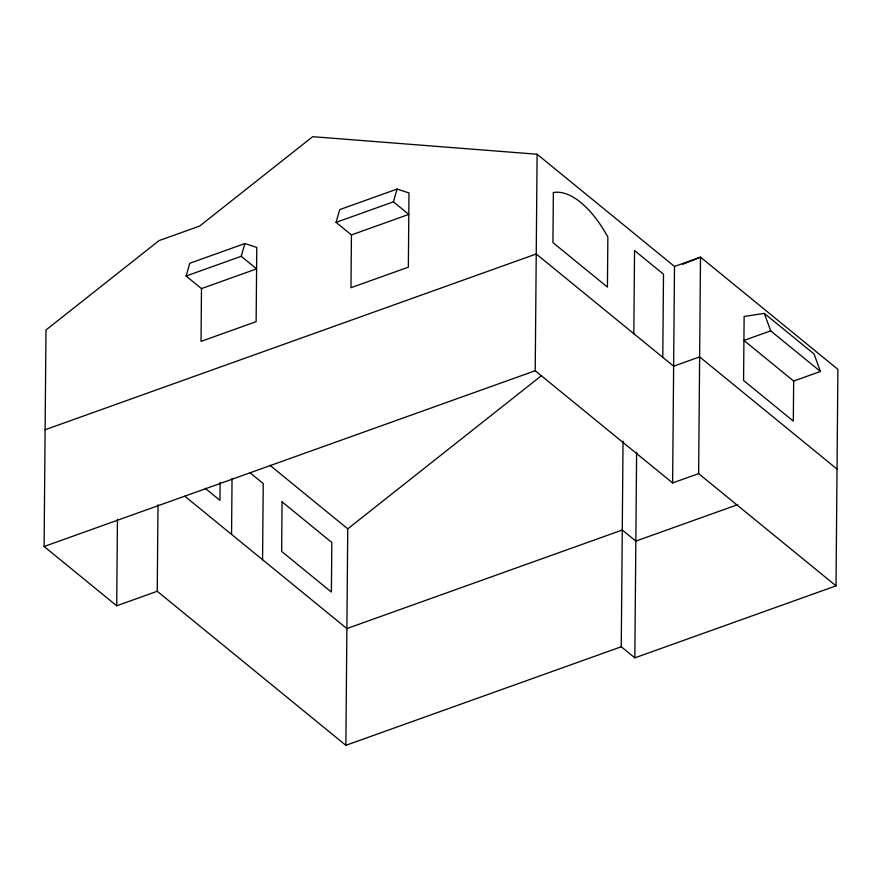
<?xml version="1.0" encoding="UTF-8"?>
<svg xmlns="http://www.w3.org/2000/svg" width="882" height="882" viewBox="0 0 882 882"><rect width="100%" height="100%" fill="white"/><g stroke="black" fill="none" stroke-linecap="round" stroke-linejoin="round"><path stroke-width="1.32" d="M621.248 646.771L345.865 745.323L157.239 591.282L116.7 605.791L44.1 546.498L45.985 330L159.058 240.599L199.608 226.09L312.68 136.677L537.105 154.24L674.498 266.452L672.613 482.939L698.621 473.634L836.015 585.846L634.819 657.851L621.248 646.771L623.045 441.165M116.7 605.791L117.449 519.255M157.239 591.282L157.999 504.747M201.493 288.59L201.03 341.378L256.133 321.654L256.783 247.434L244.898 243.542L189.795 263.266L186.113 276.033L201.493 288.59L256.596 268.867L241.216 256.309L186.113 276.033M220.125 482.476L219.96 500.37L205.142 488.275M231.558 534.393L232.043 478.628M262.571 559.717L263.233 483.557L249.793 472.587M345.865 745.323L347.751 528.836L541.592 375.556M351.433 234.932L350.97 287.719L408.344 267.18L408.983 192.96L397.098 189.068L339.724 209.607L336.053 222.374L351.433 234.932L408.796 214.403L393.416 201.835L336.053 222.374M672.613 482.939L535.22 370.738L537.105 154.24M633.816 333.683L634.544 250.565L663.507 274.214L662.779 357.331M634.819 657.851L636.617 452.29M698.621 473.634L700.506 257.147L674.498 266.452M793.657 381.057L793.315 421.1L743.57 380.473L744.132 316.451L764.33 313.386L814.075 354.013L820.436 371.476L793.657 381.057L743.923 340.43L770.692 330.849L820.436 371.476M836.015 585.846L837.9 369.36L700.506 257.147L682.657 264.302M241.216 256.309L244.898 243.542M393.416 201.835L397.098 189.068M45.114 429.743L536.234 253.983L673.628 366.195L699.635 356.89L837.029 469.092M44.1 546.498L535.22 370.738M737.727 504.636L635.845 541.096L622.273 530.016L346.88 628.568L184.812 496.213M269.958 465.299L347.751 528.836M764.33 313.386L770.692 330.849M282.075 501.858L281.645 551.415L331.389 592.043L331.819 542.485L282.075 501.858M553.367 192.541L552.926 242.594L607.422 287.102L607.863 237.06A88.685 41.741 70.3 0 0 553.367 192.541"/></g></svg>
